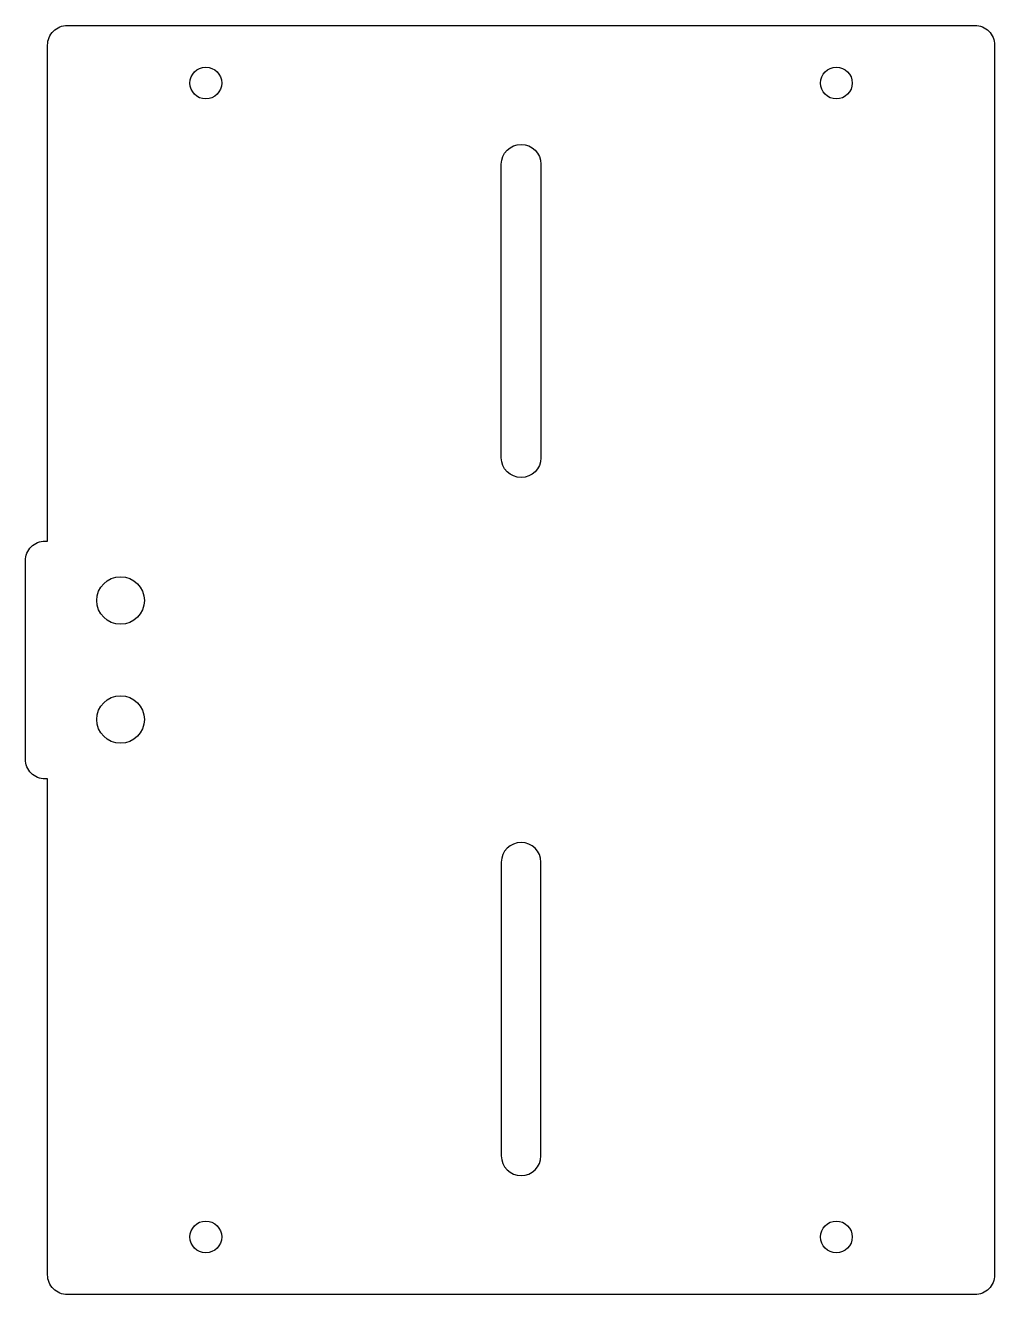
# Model space of a CAD drawing. Header units: millimetres. Extents: x -115 to 7, y -20 to 140.
import ezdxf

# ---------------------------------------------------------------- set-up
doc = ezdxf.new("R2010")
doc.units = ezdxf.units.MM
doc.layers.get('0').update_dxf_attribs({"linetype": 'CONTINUOUS'})

msp = doc.modelspace()

# ---------------------------------------------------------------- linework, layer by layer
for points in [[(-112.7, 45, -0.414214), (-115.2, 47.5), (-115.2, 72.5, -0.414214), (-112.7, 75), (-112.4, 75), (-112.4, 137.5, -0.414214), (-109.9, 140), (4.5, 140, -0.414214), (7, 137.5), (7, -17.5, -0.414214), (4.5, -20), (-109.9, -20, -0.414214), (-112.4, -17.5), (-112.4, 45)], [(-55.2, 122.5, -1), (-50.2, 122.5), (-50.2, 85.5, -1), (-55.2, 85.5)], [(-50.2, -2.5), (-50.2, 34.5, 1), (-55.2, 34.5), (-55.2, -2.5, 1)]]:
    msp.add_lwpolyline(points, format="xyb", close=True)
for centre, radius in [((-92.45, 132.73), 2), ((-12.95, 132.73), 2), ((-103.2, 67.5), 3), ((-103.2, 52.5), 3), ((-92.45, -12.73), 2), ((-12.95, -12.73), 2)]:
    msp.add_circle(centre, radius)

doc.saveas('drawing.dxf')
